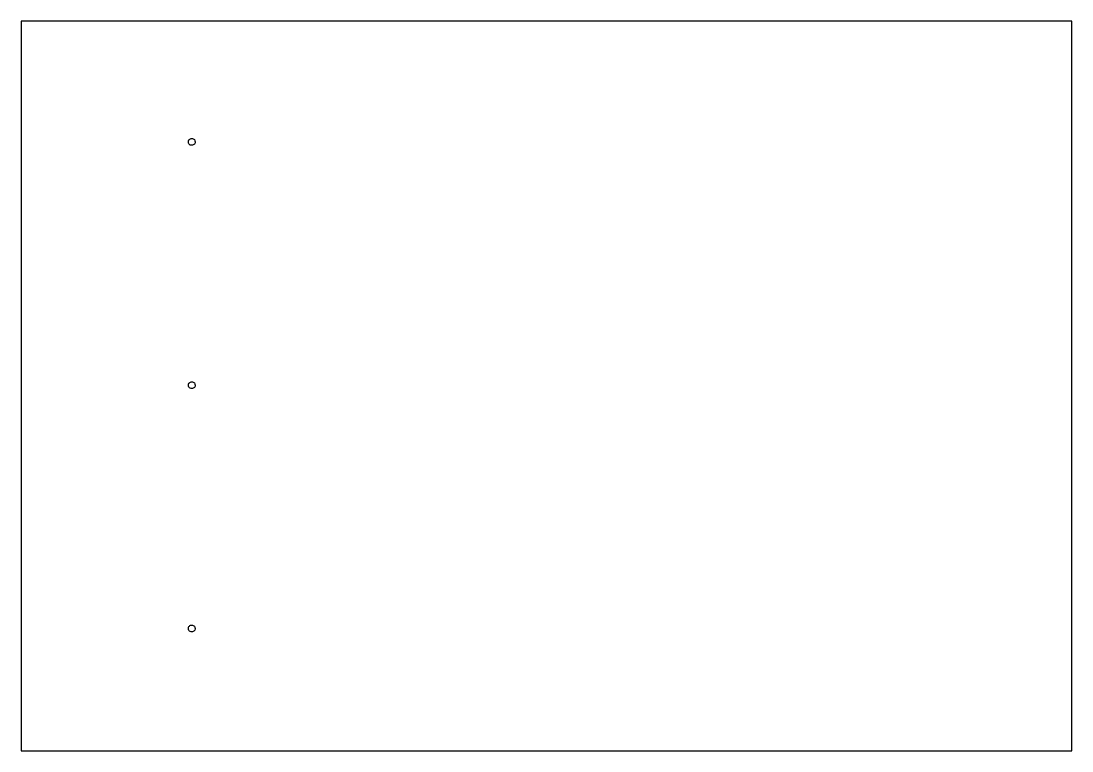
# Model space of a CAD drawing. Header units: millimetres. Extents: x -457 to 0, y -317 to 0.
import ezdxf

# ---------------------------------------------------------------- set-up
doc = ezdxf.new("R2010")
doc.units = ezdxf.units.MM
doc.layers.get('0').update_dxf_attribs({"linetype": 'CONTINUOUS'})

msp = doc.modelspace()

# ---------------------------------------------------------------- linework, layer by layer
msp.add_lwpolyline([(0, -317.29), (0, 0), (-457, 0), (-457, -317.29)], close=True)
for points, knots in [([(-381.25, -52.54), (-381.25, -52.6), (-381.25, -52.65), (-381.26, -52.71), (-381.31, -53.11), (-381.53, -53.5), (-381.85, -53.74), (-382.18, -53.98), (-382.61, -54.08), (-383.01, -54.01), (-383.53, -53.92), (-384, -53.53), (-384.17, -53.02), (-384.32, -52.58), (-384.25, -52.09), (-384, -51.71), (-383.78, -51.37), (-383.41, -51.13), (-383.01, -51.06), (-382.92, -51.04), (-382.84, -51.04), (-382.75, -51.04)], [0.2260263, 0.2260263, 0.2260263, 0.2260263, 0.2434862, 0.2434862, 0.2434862, 0.3601559, 0.3601559, 0.3601559, 0.4773502, 0.4773502, 0.4773502, 0.6307888, 0.6307888, 0.6307888, 0.7615797, 0.7615797, 0.7615797, 0.8785427, 0.8785427, 0.8785427, 0.9041051, 0.9041051, 0.9041051, 0.9041051]), ([(-382.75, -51.04), (-382.34, -51.04), (-381.89, -51.24), (-381.61, -51.56), (-381.39, -51.82), (-381.25, -52.18), (-381.25, -52.54)], [0, 0, 0, 0, 0.1244707, 0.1244707, 0.1244707, 0.2260263, 0.2260263, 0.2260263, 0.2260263]), ([(-381.25, -158.3), (-381.25, -158.36), (-381.25, -158.42), (-381.26, -158.48), (-381.31, -158.88), (-381.53, -159.26), (-381.85, -159.51), (-382.18, -159.75), (-382.61, -159.85), (-383.01, -159.78), (-383.53, -159.69), (-384, -159.3), (-384.17, -158.79), (-384.32, -158.35), (-384.25, -157.86), (-384, -157.48), (-383.78, -157.14), (-383.41, -156.9), (-383.01, -156.83), (-382.92, -156.81), (-382.84, -156.8), (-382.75, -156.8)], [0.2260263, 0.2260263, 0.2260263, 0.2260263, 0.2434862, 0.2434862, 0.2434862, 0.3601559, 0.3601559, 0.3601559, 0.4773502, 0.4773502, 0.4773502, 0.6307888, 0.6307888, 0.6307888, 0.7615797, 0.7615797, 0.7615797, 0.8785427, 0.8785427, 0.8785427, 0.9041051, 0.9041051, 0.9041051, 0.9041051]), ([(-382.75, -156.8), (-382.34, -156.8), (-381.89, -157), (-381.61, -157.33), (-381.39, -157.59), (-381.25, -157.95), (-381.25, -158.3)], [0, 0, 0, 0, 0.1244707, 0.1244707, 0.1244707, 0.2260263, 0.2260263, 0.2260263, 0.2260263]), ([(-381.25, -264.07), (-381.25, -264.13), (-381.25, -264.19), (-381.26, -264.25), (-381.31, -264.65), (-381.53, -265.03), (-381.85, -265.27), (-382.18, -265.52), (-382.61, -265.62), (-383.01, -265.55), (-383.53, -265.46), (-384, -265.07), (-384.17, -264.55), (-384.32, -264.11), (-384.25, -263.63), (-384, -263.24), (-383.78, -262.9), (-383.41, -262.66), (-383.01, -262.59), (-382.92, -262.58), (-382.84, -262.57), (-382.75, -262.57)], [0.2260263, 0.2260263, 0.2260263, 0.2260263, 0.2434862, 0.2434862, 0.2434862, 0.3601559, 0.3601559, 0.3601559, 0.4773502, 0.4773502, 0.4773502, 0.6307888, 0.6307888, 0.6307888, 0.7615797, 0.7615797, 0.7615797, 0.8785427, 0.8785427, 0.8785427, 0.9041051, 0.9041051, 0.9041051, 0.9041051]), ([(-382.75, -262.57), (-382.34, -262.57), (-381.89, -262.77), (-381.61, -263.09), (-381.39, -263.36), (-381.25, -263.72), (-381.25, -264.07)], [0, 0, 0, 0, 0.1244707, 0.1244707, 0.1244707, 0.2260263, 0.2260263, 0.2260263, 0.2260263])]:
    msp.add_open_spline(points, degree=3, knots=knots)

doc.saveas('drawing.dxf')
